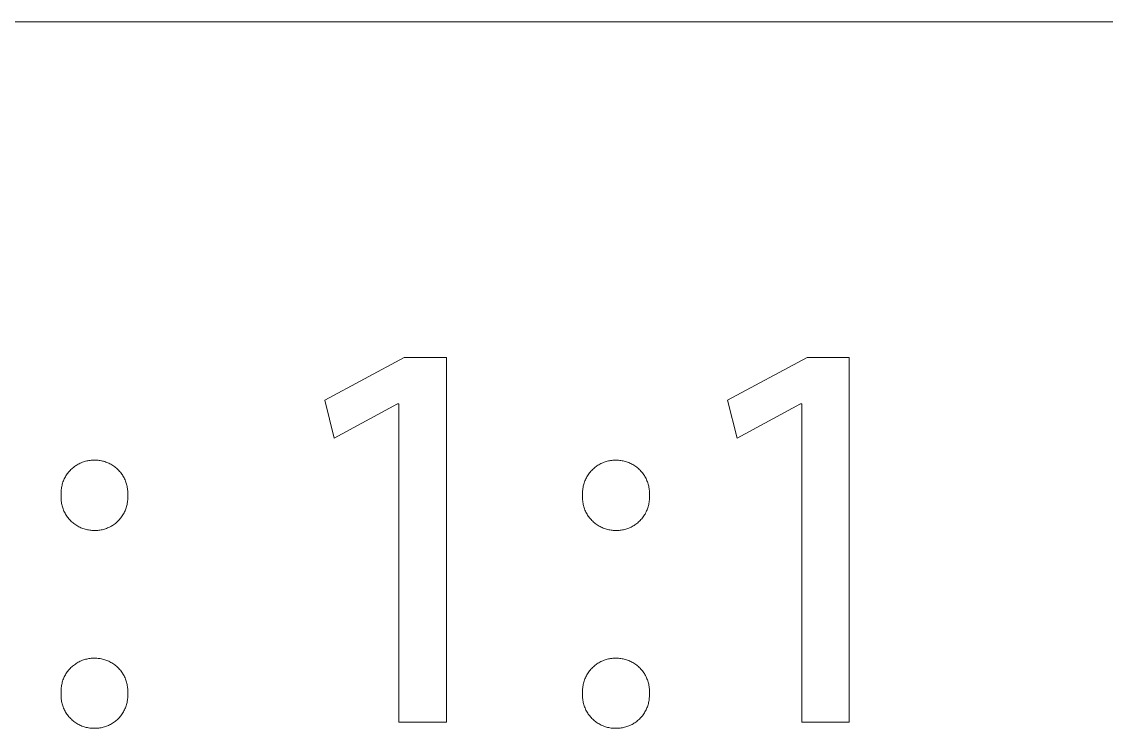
# Model space of a CAD drawing. Header units: millimetres. Extents: x 974 to 5700, y -47 to 3256.
# Drawn here: x 5412 to 5503.5, y 158 to 217.6 of the extents above; entities that cross this region are included whole.
import ezdxf

# ---------------------------------------------------------------- set-up
doc = ezdxf.new("R2010")
doc.units = ezdxf.units.MM
doc.header["$MEASUREMENT"] = 0
doc.layers.add('Domyślny', color=7, linetype='Continuous', true_color=0x000000)

msp = doc.modelspace()

# ---------------------------------------------------------------- linework, layer by layer
at = {"layer": 'Domyślny', "color": 18, "lineweight": 15, "true_color": 0x000000}
for p, q in [((3913.935, 217.605), (5700.163, 217.605)), ((5437.536, 185.657), (5444.241, 189.246)), ((5444.241, 189.246), (5447.798, 189.246)), ((5447.798, 189.246), (5447.798, 158.49)), ((5471.537, 185.657), (5478.242, 189.246)), ((5478.242, 189.246), (5481.799, 189.246)), ((5481.799, 189.246), (5481.799, 158.49)), ((5438.339, 182.462), (5437.536, 185.657)), ((5443.69, 185.358), (5438.339, 182.462)), ((5443.785, 185.358), (5443.69, 185.358)), ((5443.785, 158.49), (5443.785, 185.358)), ((5472.34, 182.462), (5471.537, 185.657)), ((5477.691, 185.358), (5472.34, 182.462)), ((5477.786, 185.358), (5477.691, 185.358)), ((5477.786, 158.49), (5477.786, 185.358)), ((5416.821, 180.297), (5416.908, 180.339)), ((5416.908, 180.339), (5416.996, 180.377)), ((5416.996, 180.377), (5417.085, 180.413)), ((5417.085, 180.413), (5417.176, 180.446)), ((5417.176, 180.446), (5417.267, 180.475)), ((5417.267, 180.475), (5417.36, 180.501)), ((5417.36, 180.501), (5417.453, 180.524)), ((5417.453, 180.524), (5417.547, 180.544)), ((5417.547, 180.544), (5417.642, 180.56)), ((5417.642, 180.56), (5417.737, 180.574)), ((5417.737, 180.574), (5417.833, 180.584)), ((5417.833, 180.584), (5417.929, 180.59)), ((5417.929, 180.59), (5418.025, 180.594)), ((5418.025, 180.594), (5418.121, 180.594)), ((5418.121, 180.594), (5418.217, 180.593)), ((5418.217, 180.593), (5418.312, 180.588)), ((5418.312, 180.588), (5418.407, 180.581)), ((5418.407, 180.581), (5418.502, 180.57)), ((5418.502, 180.57), (5418.596, 180.556)), ((5418.596, 180.556), (5418.69, 180.539)), ((5418.69, 180.539), (5418.783, 180.518)), ((5418.783, 180.518), (5418.875, 180.495)), ((5418.875, 180.495), (5418.967, 180.468)), ((5418.967, 180.468), (5419.058, 180.438)), ((5419.058, 180.438), (5419.147, 180.405)), ((5419.147, 180.405), (5419.235, 180.369)), ((5419.235, 180.369), (5419.322, 180.33)), ((5419.322, 180.33), (5419.408, 180.288)), ((5460.838, 180.301), (5460.925, 180.343)), ((5460.925, 180.343), (5461.014, 180.381)), ((5461.014, 180.381), (5461.104, 180.417)), ((5461.104, 180.417), (5461.195, 180.449)), ((5461.195, 180.449), (5461.287, 180.478)), ((5461.287, 180.478), (5461.379, 180.504)), ((5461.379, 180.504), (5461.473, 180.527)), ((5461.473, 180.527), (5461.568, 180.546)), ((5461.568, 180.546), (5461.663, 180.562)), ((5461.663, 180.562), (5461.758, 180.575)), ((5461.758, 180.575), (5461.854, 180.585)), ((5461.854, 180.585), (5461.951, 180.591)), ((5461.951, 180.591), (5462.047, 180.594)), ((5462.047, 180.594), (5462.143, 180.594)), ((5462.143, 180.594), (5462.241, 180.592)), ((5462.241, 180.592), (5462.338, 180.587)), ((5462.338, 180.587), (5462.435, 180.578)), ((5462.435, 180.578), (5462.531, 180.567)), ((5462.531, 180.567), (5462.627, 180.551)), ((5462.627, 180.551), (5462.723, 180.533)), ((5462.723, 180.533), (5462.817, 180.511)), ((5462.817, 180.511), (5462.911, 180.486)), ((5462.911, 180.486), (5463.004, 180.458)), ((5463.004, 180.458), (5463.096, 180.426)), ((5463.096, 180.426), (5463.187, 180.392)), ((5463.187, 180.392), (5463.276, 180.354)), ((5463.276, 180.354), (5463.365, 180.313)), ((5463.365, 180.313), (5463.451, 180.269)), ((5415.752, 179.353), (5415.807, 179.432)), ((5415.807, 179.432), (5415.864, 179.509)), ((5415.864, 179.509), (5415.925, 179.584)), ((5415.925, 179.584), (5415.987, 179.657)), ((5415.987, 179.657), (5416.052, 179.728)), ((5416.052, 179.728), (5416.12, 179.796)), ((5416.12, 179.796), (5416.19, 179.862)), ((5416.19, 179.862), (5416.262, 179.926)), ((5416.262, 179.926), (5416.336, 179.987)), ((5416.336, 179.987), (5416.412, 180.046)), ((5416.412, 180.046), (5416.49, 180.101)), ((5416.49, 180.101), (5416.571, 180.155)), ((5416.571, 180.155), (5416.652, 180.205)), ((5416.652, 180.205), (5416.736, 180.253)), ((5416.736, 180.253), (5416.821, 180.297)), ((5419.408, 180.288), (5419.492, 180.243)), ((5419.492, 180.243), (5419.574, 180.195)), ((5419.574, 180.195), (5419.655, 180.144)), ((5419.655, 180.144), (5419.734, 180.091)), ((5419.734, 180.091), (5419.811, 180.034)), ((5419.811, 180.034), (5419.886, 179.976)), ((5419.886, 179.976), (5419.96, 179.914)), ((5419.96, 179.914), (5420.03, 179.851)), ((5420.03, 179.851), (5420.099, 179.785)), ((5420.099, 179.785), (5420.166, 179.716)), ((5420.166, 179.716), (5420.23, 179.645)), ((5420.23, 179.645), (5420.291, 179.572)), ((5420.291, 179.572), (5420.35, 179.498)), ((5420.35, 179.498), (5420.406, 179.421)), ((5420.406, 179.421), (5420.46, 179.342)), ((5459.763, 179.357), (5459.818, 179.436)), ((5459.818, 179.436), (5459.876, 179.513)), ((5459.876, 179.513), (5459.937, 179.588)), ((5459.937, 179.588), (5460, 179.662)), ((5460, 179.662), (5460.065, 179.732)), ((5460.065, 179.732), (5460.133, 179.801)), ((5460.133, 179.801), (5460.203, 179.867)), ((5460.203, 179.867), (5460.276, 179.931)), ((5460.276, 179.931), (5460.35, 179.992)), ((5460.35, 179.992), (5460.427, 180.05)), ((5460.427, 180.05), (5460.506, 180.106)), ((5460.506, 180.106), (5460.586, 180.159)), ((5460.586, 180.159), (5460.669, 180.209)), ((5460.669, 180.209), (5460.753, 180.257)), ((5460.753, 180.257), (5460.838, 180.301)), ((5463.451, 180.269), (5463.536, 180.222)), ((5463.536, 180.222), (5463.62, 180.172)), ((5463.62, 180.172), (5463.701, 180.119)), ((5463.701, 180.119), (5463.781, 180.063)), ((5463.781, 180.063), (5463.859, 180.005)), ((5463.859, 180.005), (5463.934, 179.944)), ((5463.934, 179.944), (5464.008, 179.88)), ((5464.008, 179.88), (5464.079, 179.814)), ((5464.079, 179.814), (5464.148, 179.746)), ((5464.148, 179.746), (5464.214, 179.675)), ((5464.214, 179.675), (5464.278, 179.601)), ((5464.278, 179.601), (5464.34, 179.526)), ((5464.34, 179.526), (5464.398, 179.448)), ((5464.398, 179.448), (5464.454, 179.369)), ((5415.343, 178.384), (5415.365, 178.477)), ((5415.365, 178.477), (5415.39, 178.57)), ((5415.39, 178.57), (5415.418, 178.662)), ((5415.418, 178.662), (5415.449, 178.753)), ((5415.449, 178.753), (5415.483, 178.843)), ((5415.483, 178.843), (5415.521, 178.932)), ((5415.521, 178.932), (5415.561, 179.019)), ((5415.561, 179.019), (5415.605, 179.105)), ((5415.605, 179.105), (5415.651, 179.189)), ((5415.651, 179.189), (5415.7, 179.272)), ((5415.7, 179.272), (5415.752, 179.353)), ((5420.46, 179.342), (5420.511, 179.261)), ((5420.511, 179.261), (5420.559, 179.179)), ((5420.559, 179.179), (5420.604, 179.095)), ((5420.604, 179.095), (5420.647, 179.009)), ((5420.647, 179.009), (5420.686, 178.923)), ((5420.686, 178.923), (5420.723, 178.834)), ((5420.723, 178.834), (5420.756, 178.745)), ((5420.756, 178.745), (5420.786, 178.655)), ((5420.786, 178.655), (5420.813, 178.563)), ((5420.813, 178.563), (5420.837, 178.471)), ((5459.351, 178.386), (5459.373, 178.48)), ((5459.373, 178.48), (5459.398, 178.573)), ((5459.398, 178.573), (5459.426, 178.665)), ((5459.426, 178.665), (5459.458, 178.756)), ((5459.458, 178.756), (5459.493, 178.847)), ((5459.493, 178.847), (5459.53, 178.935)), ((5459.53, 178.935), (5459.571, 179.023)), ((5459.571, 179.023), (5459.615, 179.109)), ((5459.615, 179.109), (5459.661, 179.193)), ((5459.661, 179.193), (5459.711, 179.276)), ((5459.711, 179.276), (5459.763, 179.357)), ((5464.454, 179.369), (5464.508, 179.288)), ((5464.508, 179.288), (5464.558, 179.204)), ((5464.558, 179.204), (5464.605, 179.119)), ((5464.605, 179.119), (5464.65, 179.033)), ((5464.65, 179.033), (5464.691, 178.945)), ((5464.691, 178.945), (5464.729, 178.856)), ((5464.729, 178.856), (5464.764, 178.765)), ((5464.764, 178.765), (5464.796, 178.673)), ((5464.796, 178.673), (5464.825, 178.58)), ((5464.825, 178.58), (5464.85, 178.486)), ((5464.85, 178.486), (5464.873, 178.392)), ((5415.282, 177.811), (5415.284, 177.907)), ((5415.284, 177.715), (5415.282, 177.811)), ((5415.284, 177.907), (5415.289, 178.003)), ((5415.288, 177.619), (5415.284, 177.715)), ((5415.284, 177.522), (5415.288, 177.619)), ((5415.289, 178.003), (5415.298, 178.099)), ((5415.298, 178.099), (5415.31, 178.194)), ((5415.31, 178.194), (5415.325, 178.289)), ((5415.325, 178.289), (5415.343, 178.384)), ((5420.837, 178.471), (5420.858, 178.378)), ((5420.858, 178.378), (5420.876, 178.284)), ((5420.876, 178.284), (5420.89, 178.19)), ((5420.89, 178.19), (5420.901, 178.095)), ((5420.901, 178.095), (5420.909, 178)), ((5420.913, 177.714), (5420.907, 177.619)), ((5420.907, 177.619), (5420.913, 177.523)), ((5420.909, 178), (5420.913, 177.905)), ((5420.913, 177.905), (5420.915, 177.809)), ((5420.915, 177.809), (5420.913, 177.714)), ((5459.289, 177.812), (5459.291, 177.908)), ((5459.29, 177.715), (5459.289, 177.812)), ((5459.295, 177.619), (5459.29, 177.715)), ((5459.29, 177.522), (5459.295, 177.619)), ((5459.291, 177.908), (5459.296, 178.004)), ((5459.296, 178.004), (5459.305, 178.1)), ((5459.305, 178.1), (5459.317, 178.196)), ((5459.317, 178.196), (5459.333, 178.291)), ((5459.333, 178.291), (5459.351, 178.386)), ((5464.873, 178.392), (5464.891, 178.296)), ((5464.891, 178.296), (5464.907, 178.201)), ((5464.907, 178.201), (5464.919, 178.104)), ((5464.919, 178.104), (5464.928, 178.007)), ((5464.928, 178.007), (5464.933, 177.91)), ((5464.934, 177.716), (5464.929, 177.619)), ((5464.929, 177.619), (5464.934, 177.523)), ((5464.933, 177.91), (5464.935, 177.813)), ((5464.935, 177.813), (5464.934, 177.716)), ((5415.283, 177.424), (5415.284, 177.522)), ((5415.286, 177.327), (5415.283, 177.424)), ((5415.292, 177.23), (5415.286, 177.327)), ((5415.301, 177.133), (5415.292, 177.23)), ((5415.313, 177.037), (5415.301, 177.133)), ((5415.329, 176.941), (5415.313, 177.037)), ((5415.349, 176.846), (5415.329, 176.941)), ((5415.371, 176.751), (5415.349, 176.846)), ((5415.397, 176.658), (5415.371, 176.751)), ((5415.427, 176.565), (5415.397, 176.658)), ((5420.812, 176.67), (5420.784, 176.578)), ((5420.836, 176.762), (5420.812, 176.67)), ((5420.857, 176.856), (5420.836, 176.762)), ((5420.875, 176.95), (5420.857, 176.856)), ((5420.89, 177.045), (5420.875, 176.95)), ((5420.901, 177.14), (5420.89, 177.045)), ((5420.909, 177.236), (5420.901, 177.14)), ((5420.913, 177.331), (5420.909, 177.236)), ((5420.913, 177.523), (5420.915, 177.427)), ((5420.915, 177.427), (5420.913, 177.331)), ((5459.289, 177.425), (5459.29, 177.522)), ((5459.292, 177.328), (5459.289, 177.425)), ((5459.297, 177.231), (5459.292, 177.328)), ((5459.307, 177.135), (5459.297, 177.231)), ((5459.319, 177.039), (5459.307, 177.135)), ((5459.335, 176.943), (5459.319, 177.039)), ((5459.354, 176.848), (5459.335, 176.943)), ((5459.376, 176.754), (5459.354, 176.848)), ((5459.402, 176.661), (5459.376, 176.754)), ((5459.431, 176.568), (5459.402, 176.661)), ((5464.826, 176.666), (5464.797, 176.574)), ((5464.851, 176.759), (5464.826, 176.666)), ((5464.873, 176.853), (5464.851, 176.759)), ((5464.891, 176.948), (5464.873, 176.853)), ((5464.907, 177.043), (5464.891, 176.948)), ((5464.919, 177.138), (5464.907, 177.043)), ((5464.928, 177.234), (5464.919, 177.138)), ((5464.933, 177.33), (5464.928, 177.234)), ((5464.935, 177.426), (5464.933, 177.33)), ((5464.934, 177.523), (5464.935, 177.426)), ((5415.459, 176.473), (5415.427, 176.565)), ((5415.495, 176.383), (5415.459, 176.473)), ((5415.533, 176.294), (5415.495, 176.383)), ((5415.575, 176.206), (5415.533, 176.294)), ((5415.62, 176.12), (5415.575, 176.206)), ((5415.668, 176.035), (5415.62, 176.12)), ((5415.718, 175.952), (5415.668, 176.035)), ((5415.772, 175.871), (5415.718, 175.952)), ((5415.828, 175.792), (5415.772, 175.871)), ((5415.887, 175.715), (5415.828, 175.792)), ((5420.342, 175.733), (5420.282, 175.658)), ((5420.399, 175.81), (5420.342, 175.733)), ((5420.453, 175.889), (5420.399, 175.81)), ((5420.505, 175.969), (5420.453, 175.889)), ((5420.554, 176.052), (5420.505, 175.969)), ((5420.6, 176.136), (5420.554, 176.052)), ((5420.643, 176.222), (5420.6, 176.136)), ((5420.683, 176.309), (5420.643, 176.222)), ((5420.72, 176.397), (5420.683, 176.309)), ((5420.754, 176.487), (5420.72, 176.397)), ((5420.784, 176.578), (5420.754, 176.487)), ((5459.463, 176.477), (5459.431, 176.568)), ((5459.498, 176.386), (5459.463, 176.477)), ((5459.537, 176.297), (5459.498, 176.386)), ((5459.578, 176.21), (5459.537, 176.297)), ((5459.623, 176.124), (5459.578, 176.21)), ((5459.67, 176.039), (5459.623, 176.124)), ((5459.721, 175.956), (5459.67, 176.039)), ((5459.774, 175.875), (5459.721, 175.956)), ((5459.83, 175.796), (5459.774, 175.875)), ((5459.888, 175.719), (5459.83, 175.796)), ((5464.405, 175.806), (5464.347, 175.729)), ((5464.46, 175.885), (5464.405, 175.806)), ((5464.512, 175.966), (5464.46, 175.885)), ((5464.562, 176.048), (5464.512, 175.966)), ((5464.609, 176.132), (5464.562, 176.048)), ((5464.652, 176.218), (5464.609, 176.132)), ((5464.693, 176.305), (5464.652, 176.218)), ((5464.731, 176.394), (5464.693, 176.305)), ((5464.766, 176.484), (5464.731, 176.394)), ((5464.797, 176.574), (5464.766, 176.484)), ((5415.949, 175.64), (5415.887, 175.715)), ((5416.014, 175.567), (5415.949, 175.64)), ((5416.08, 175.496), (5416.014, 175.567)), ((5416.15, 175.428), (5416.08, 175.496)), ((5416.221, 175.362), (5416.15, 175.428)), ((5416.295, 175.299), (5416.221, 175.362)), ((5416.371, 175.238), (5416.295, 175.299)), ((5416.449, 175.18), (5416.371, 175.238)), ((5416.529, 175.125), (5416.449, 175.18)), ((5416.611, 175.073), (5416.529, 175.125)), ((5416.695, 175.023), (5416.611, 175.073)), ((5416.78, 174.977), (5416.695, 175.023)), ((5416.867, 174.933), (5416.78, 174.977)), ((5416.955, 174.893), (5416.867, 174.933)), ((5417.045, 174.855), (5416.955, 174.893)), ((5417.136, 174.821), (5417.045, 174.855)), ((5417.228, 174.79), (5417.136, 174.821)), ((5419.124, 174.833), (5419.033, 174.801)), ((5419.213, 174.868), (5419.124, 174.833)), ((5419.301, 174.907), (5419.213, 174.868)), ((5419.387, 174.948), (5419.301, 174.907)), ((5419.472, 174.992), (5419.387, 174.948)), ((5419.556, 175.039), (5419.472, 174.992)), ((5419.638, 175.089), (5419.556, 175.039)), ((5419.718, 175.142), (5419.638, 175.089)), ((5419.796, 175.198), (5419.718, 175.142)), ((5419.872, 175.256), (5419.796, 175.198)), ((5419.946, 175.317), (5419.872, 175.256)), ((5420.018, 175.38), (5419.946, 175.317)), ((5420.087, 175.446), (5420.018, 175.38)), ((5420.155, 175.515), (5420.087, 175.446)), ((5420.22, 175.585), (5420.155, 175.515)), ((5420.282, 175.658), (5420.22, 175.585)), ((5459.95, 175.644), (5459.888, 175.719)), ((5460.014, 175.571), (5459.95, 175.644)), ((5460.08, 175.501), (5460.014, 175.571)), ((5460.149, 175.433), (5460.08, 175.501)), ((5460.22, 175.367), (5460.149, 175.433)), ((5460.294, 175.304), (5460.22, 175.367)), ((5460.369, 175.243), (5460.294, 175.304)), ((5460.447, 175.185), (5460.369, 175.243)), ((5460.526, 175.13), (5460.447, 175.185)), ((5460.608, 175.077), (5460.526, 175.13)), ((5460.691, 175.028), (5460.608, 175.077)), ((5460.776, 174.981), (5460.691, 175.028)), ((5460.863, 174.937), (5460.776, 174.981)), ((5460.951, 174.897), (5460.863, 174.937)), ((5461.04, 174.859), (5460.951, 174.897)), ((5461.131, 174.825), (5461.04, 174.859)), ((5461.222, 174.793), (5461.131, 174.825)), ((5463.119, 174.831), (5463.028, 174.8)), ((5463.209, 174.866), (5463.119, 174.831)), ((5463.297, 174.904), (5463.209, 174.866)), ((5463.384, 174.946), (5463.297, 174.904)), ((5463.47, 174.99), (5463.384, 174.946)), ((5463.554, 175.037), (5463.47, 174.99)), ((5463.636, 175.087), (5463.554, 175.037)), ((5463.717, 175.139), (5463.636, 175.087)), ((5463.795, 175.195), (5463.717, 175.139)), ((5463.872, 175.253), (5463.795, 175.195)), ((5463.947, 175.314), (5463.872, 175.253)), ((5464.019, 175.377), (5463.947, 175.314)), ((5464.09, 175.443), (5464.019, 175.377)), ((5464.158, 175.511), (5464.09, 175.443)), ((5464.223, 175.581), (5464.158, 175.511)), ((5464.286, 175.654), (5464.223, 175.581)), ((5464.347, 175.729), (5464.286, 175.654)), ((5417.321, 174.762), (5417.228, 174.79)), ((5417.416, 174.738), (5417.321, 174.762)), ((5417.51, 174.717), (5417.416, 174.738)), ((5417.606, 174.699), (5417.51, 174.717)), ((5417.702, 174.684), (5417.606, 174.699)), ((5417.799, 174.673), (5417.702, 174.684)), ((5417.896, 174.665), (5417.799, 174.673)), ((5417.993, 174.661), (5417.896, 174.665)), ((5418.09, 174.66), (5417.993, 174.661)), ((5418.186, 174.659), (5418.09, 174.66)), ((5418.282, 174.662), (5418.186, 174.659)), ((5418.377, 174.668), (5418.282, 174.662)), ((5418.473, 174.677), (5418.377, 174.668)), ((5418.568, 174.689), (5418.473, 174.677)), ((5418.662, 174.705), (5418.568, 174.689)), ((5418.756, 174.724), (5418.662, 174.705)), ((5418.849, 174.747), (5418.756, 174.724)), ((5418.942, 174.773), (5418.849, 174.747)), ((5419.033, 174.801), (5418.942, 174.773)), ((5461.315, 174.765), (5461.222, 174.793)), ((5461.409, 174.741), (5461.315, 174.765)), ((5461.503, 174.719), (5461.409, 174.741)), ((5461.598, 174.701), (5461.503, 174.719)), ((5461.694, 174.686), (5461.598, 174.701)), ((5461.79, 174.674), (5461.694, 174.686)), ((5461.887, 174.666), (5461.79, 174.674)), ((5461.984, 174.661), (5461.887, 174.666)), ((5462.081, 174.66), (5461.984, 174.661)), ((5462.177, 174.659), (5462.081, 174.66)), ((5462.273, 174.661), (5462.177, 174.659)), ((5462.369, 174.667), (5462.273, 174.661)), ((5462.465, 174.676), (5462.369, 174.667)), ((5462.56, 174.689), (5462.465, 174.676)), ((5462.655, 174.704), (5462.56, 174.689)), ((5462.75, 174.723), (5462.655, 174.704)), ((5462.843, 174.746), (5462.75, 174.723)), ((5462.936, 174.771), (5462.843, 174.746)), ((5463.028, 174.8), (5462.936, 174.771)), ((5417.547, 163.828), (5417.642, 163.845)), ((5417.642, 163.845), (5417.737, 163.858)), ((5417.737, 163.858), (5417.833, 163.868)), ((5417.833, 163.868), (5417.929, 163.875)), ((5417.929, 163.875), (5418.025, 163.878)), ((5418.025, 163.878), (5418.121, 163.878)), ((5418.121, 163.878), (5418.217, 163.877)), ((5418.217, 163.877), (5418.312, 163.873)), ((5418.312, 163.873), (5418.407, 163.865)), ((5418.407, 163.865), (5418.502, 163.855)), ((5418.502, 163.855), (5418.596, 163.841)), ((5418.596, 163.841), (5418.69, 163.823)), ((5461.568, 163.831), (5461.663, 163.847)), ((5461.663, 163.847), (5461.758, 163.86)), ((5461.758, 163.86), (5461.854, 163.869)), ((5461.854, 163.869), (5461.951, 163.876)), ((5461.951, 163.876), (5462.047, 163.878)), ((5462.047, 163.878), (5462.143, 163.878)), ((5462.143, 163.878), (5462.241, 163.876)), ((5462.241, 163.876), (5462.338, 163.871)), ((5462.338, 163.871), (5462.435, 163.863)), ((5462.435, 163.863), (5462.531, 163.851)), ((5462.531, 163.851), (5462.627, 163.836)), ((5462.627, 163.836), (5462.723, 163.818)), ((5415.925, 162.868), (5415.987, 162.941)), ((5415.987, 162.941), (5416.052, 163.012)), ((5416.052, 163.012), (5416.12, 163.081)), ((5416.12, 163.081), (5416.19, 163.147)), ((5416.19, 163.147), (5416.262, 163.21)), ((5416.262, 163.21), (5416.336, 163.271)), ((5416.336, 163.271), (5416.412, 163.33)), ((5416.412, 163.33), (5416.49, 163.386)), ((5416.49, 163.386), (5416.571, 163.439)), ((5416.571, 163.439), (5416.652, 163.49)), ((5416.652, 163.49), (5416.736, 163.537)), ((5416.736, 163.537), (5416.821, 163.582)), ((5416.821, 163.582), (5416.908, 163.623)), ((5416.908, 163.623), (5416.996, 163.662)), ((5416.996, 163.662), (5417.085, 163.698)), ((5417.085, 163.698), (5417.176, 163.73)), ((5417.176, 163.73), (5417.267, 163.759)), ((5417.267, 163.759), (5417.36, 163.786)), ((5417.36, 163.786), (5417.453, 163.809)), ((5417.453, 163.809), (5417.547, 163.828)), ((5418.69, 163.823), (5418.783, 163.803)), ((5418.783, 163.803), (5418.875, 163.779)), ((5418.875, 163.779), (5418.967, 163.752)), ((5418.967, 163.752), (5419.058, 163.722)), ((5419.058, 163.722), (5419.147, 163.689)), ((5419.147, 163.689), (5419.235, 163.653)), ((5419.235, 163.653), (5419.322, 163.614)), ((5419.322, 163.614), (5419.408, 163.572)), ((5419.408, 163.572), (5419.492, 163.527)), ((5419.492, 163.527), (5419.574, 163.479)), ((5419.574, 163.479), (5419.655, 163.429)), ((5419.655, 163.429), (5419.734, 163.375)), ((5419.734, 163.375), (5419.811, 163.319)), ((5419.811, 163.319), (5419.886, 163.26)), ((5419.886, 163.26), (5419.96, 163.199)), ((5419.96, 163.199), (5420.03, 163.135)), ((5420.03, 163.135), (5420.099, 163.069)), ((5420.099, 163.069), (5420.166, 163.001)), ((5420.166, 163.001), (5420.23, 162.93)), ((5420.23, 162.93), (5420.291, 162.857)), ((5459.937, 162.873), (5460, 162.946)), ((5460, 162.946), (5460.065, 163.017)), ((5460.065, 163.017), (5460.133, 163.085)), ((5460.133, 163.085), (5460.203, 163.151)), ((5460.203, 163.151), (5460.276, 163.215)), ((5460.276, 163.215), (5460.35, 163.276)), ((5460.35, 163.276), (5460.427, 163.335)), ((5460.427, 163.335), (5460.506, 163.391)), ((5460.506, 163.391), (5460.586, 163.444)), ((5460.586, 163.444), (5460.669, 163.494)), ((5460.669, 163.494), (5460.753, 163.541)), ((5460.753, 163.541), (5460.838, 163.586)), ((5460.838, 163.586), (5460.925, 163.627)), ((5460.925, 163.627), (5461.014, 163.666)), ((5461.014, 163.666), (5461.104, 163.701)), ((5461.104, 163.701), (5461.195, 163.733)), ((5461.195, 163.733), (5461.287, 163.763)), ((5461.287, 163.763), (5461.379, 163.788)), ((5461.379, 163.788), (5461.473, 163.811)), ((5461.473, 163.811), (5461.568, 163.831)), ((5462.723, 163.818), (5462.817, 163.796)), ((5462.817, 163.796), (5462.911, 163.771)), ((5462.911, 163.771), (5463.004, 163.742)), ((5463.004, 163.742), (5463.096, 163.711)), ((5463.096, 163.711), (5463.187, 163.676)), ((5463.187, 163.676), (5463.276, 163.638)), ((5463.276, 163.638), (5463.365, 163.597)), ((5463.365, 163.597), (5463.451, 163.553)), ((5463.451, 163.553), (5463.536, 163.506)), ((5463.536, 163.506), (5463.62, 163.456)), ((5463.62, 163.456), (5463.701, 163.403)), ((5463.701, 163.403), (5463.781, 163.348)), ((5463.781, 163.348), (5463.859, 163.289)), ((5463.859, 163.289), (5463.934, 163.228)), ((5463.934, 163.228), (5464.008, 163.165)), ((5464.008, 163.165), (5464.079, 163.099)), ((5464.079, 163.099), (5464.148, 163.03)), ((5464.148, 163.03), (5464.214, 162.959)), ((5464.214, 162.959), (5464.278, 162.886)), ((5415.418, 161.947), (5415.449, 162.038)), ((5415.449, 162.038), (5415.483, 162.128)), ((5415.483, 162.128), (5415.521, 162.216)), ((5415.521, 162.216), (5415.561, 162.303)), ((5415.561, 162.303), (5415.605, 162.389)), ((5415.605, 162.389), (5415.651, 162.474)), ((5415.651, 162.474), (5415.7, 162.556)), ((5415.7, 162.556), (5415.752, 162.637)), ((5415.752, 162.637), (5415.807, 162.716)), ((5415.807, 162.716), (5415.864, 162.793)), ((5415.864, 162.793), (5415.925, 162.868)), ((5420.291, 162.857), (5420.35, 162.782)), ((5420.35, 162.782), (5420.406, 162.705)), ((5420.406, 162.705), (5420.46, 162.626)), ((5420.46, 162.626), (5420.511, 162.546)), ((5420.511, 162.546), (5420.559, 162.463)), ((5420.559, 162.463), (5420.604, 162.379)), ((5420.604, 162.379), (5420.647, 162.294)), ((5420.647, 162.294), (5420.686, 162.207)), ((5420.686, 162.207), (5420.723, 162.119)), ((5420.723, 162.119), (5420.756, 162.03)), ((5420.756, 162.03), (5420.786, 161.939)), ((5459.426, 161.95), (5459.458, 162.041)), ((5459.458, 162.041), (5459.493, 162.131)), ((5459.493, 162.131), (5459.53, 162.22)), ((5459.53, 162.22), (5459.571, 162.307)), ((5459.571, 162.307), (5459.615, 162.393)), ((5459.615, 162.393), (5459.661, 162.478)), ((5459.661, 162.478), (5459.711, 162.56)), ((5459.711, 162.56), (5459.763, 162.641)), ((5459.763, 162.641), (5459.818, 162.721)), ((5459.818, 162.721), (5459.876, 162.798)), ((5459.876, 162.798), (5459.937, 162.873)), ((5464.278, 162.886), (5464.34, 162.81)), ((5464.34, 162.81), (5464.398, 162.733)), ((5464.398, 162.733), (5464.454, 162.653)), ((5464.454, 162.653), (5464.508, 162.572)), ((5464.508, 162.572), (5464.558, 162.489)), ((5464.558, 162.489), (5464.605, 162.404)), ((5464.605, 162.404), (5464.65, 162.317)), ((5464.65, 162.317), (5464.691, 162.23)), ((5464.691, 162.23), (5464.729, 162.14)), ((5464.729, 162.14), (5464.764, 162.049)), ((5464.764, 162.049), (5464.796, 161.958)), ((5415.282, 161.095), (5415.284, 161.192)), ((5415.284, 160.999), (5415.282, 161.095)), ((5415.284, 161.192), (5415.289, 161.288)), ((5415.289, 161.288), (5415.298, 161.383)), ((5415.298, 161.383), (5415.31, 161.479)), ((5415.31, 161.479), (5415.325, 161.574)), ((5415.325, 161.574), (5415.343, 161.668)), ((5415.343, 161.668), (5415.365, 161.762)), ((5415.365, 161.762), (5415.39, 161.855)), ((5415.39, 161.855), (5415.418, 161.947)), ((5420.786, 161.939), (5420.813, 161.848)), ((5420.813, 161.848), (5420.837, 161.755)), ((5420.837, 161.755), (5420.858, 161.662)), ((5420.858, 161.662), (5420.876, 161.569)), ((5420.876, 161.569), (5420.89, 161.474)), ((5420.89, 161.474), (5420.901, 161.38)), ((5420.901, 161.38), (5420.909, 161.284)), ((5420.909, 161.284), (5420.913, 161.189)), ((5420.913, 161.189), (5420.915, 161.094)), ((5420.915, 161.094), (5420.913, 160.998)), ((5459.289, 161.096), (5459.291, 161.193)), ((5459.29, 161), (5459.289, 161.096)), ((5459.291, 161.193), (5459.296, 161.289)), ((5459.296, 161.289), (5459.305, 161.385)), ((5459.305, 161.385), (5459.317, 161.481)), ((5459.317, 161.481), (5459.333, 161.576)), ((5459.333, 161.576), (5459.351, 161.671)), ((5459.351, 161.671), (5459.373, 161.764)), ((5459.373, 161.764), (5459.398, 161.858)), ((5459.398, 161.858), (5459.426, 161.95)), ((5464.796, 161.958), (5464.825, 161.865)), ((5464.825, 161.865), (5464.85, 161.771)), ((5464.85, 161.771), (5464.873, 161.676)), ((5464.873, 161.676), (5464.891, 161.581)), ((5464.891, 161.581), (5464.907, 161.485)), ((5464.907, 161.485), (5464.919, 161.389)), ((5464.919, 161.389), (5464.928, 161.292)), ((5464.928, 161.292), (5464.933, 161.195)), ((5464.933, 161.195), (5464.935, 161.098)), ((5464.935, 161.098), (5464.934, 161)), ((5415.288, 160.903), (5415.284, 160.999)), ((5415.284, 160.806), (5415.288, 160.903)), ((5415.284, 160.71), (5415.284, 160.806)), ((5415.287, 160.613), (5415.284, 160.71)), ((5415.293, 160.516), (5415.287, 160.613)), ((5415.303, 160.42), (5415.293, 160.516)), ((5415.316, 160.324), (5415.303, 160.42)), ((5415.332, 160.228), (5415.316, 160.324)), ((5415.352, 160.133), (5415.332, 160.228)), ((5420.873, 160.237), (5420.855, 160.143)), ((5420.888, 160.331), (5420.873, 160.237)), ((5420.899, 160.426), (5420.888, 160.331)), ((5420.907, 160.521), (5420.899, 160.426)), ((5420.913, 160.998), (5420.907, 160.903)), ((5420.907, 160.903), (5420.912, 160.808)), ((5420.912, 160.617), (5420.907, 160.521)), ((5420.912, 160.808), (5420.914, 160.712)), ((5420.914, 160.712), (5420.912, 160.617)), ((5459.295, 160.903), (5459.29, 161)), ((5459.29, 160.71), (5459.291, 160.807)), ((5459.293, 160.614), (5459.29, 160.71)), ((5459.291, 160.807), (5459.295, 160.903)), ((5459.299, 160.517), (5459.293, 160.614)), ((5459.308, 160.421), (5459.299, 160.517)), ((5459.321, 160.325), (5459.308, 160.421)), ((5459.337, 160.23), (5459.321, 160.325)), ((5459.357, 160.135), (5459.337, 160.23)), ((5464.889, 160.234), (5464.87, 160.14)), ((5464.905, 160.329), (5464.889, 160.234)), ((5464.917, 160.424), (5464.905, 160.329)), ((5464.926, 160.52), (5464.917, 160.424)), ((5464.932, 160.615), (5464.926, 160.52)), ((5464.934, 161), (5464.929, 160.903)), ((5464.929, 160.903), (5464.934, 160.807)), ((5464.934, 160.711), (5464.932, 160.615)), ((5464.934, 160.807), (5464.934, 160.711)), ((5415.374, 160.039), (5415.352, 160.133)), ((5415.401, 159.946), (5415.374, 160.039)), ((5415.43, 159.853), (5415.401, 159.946)), ((5415.463, 159.762), (5415.43, 159.853)), ((5415.498, 159.672), (5415.463, 159.762)), ((5415.537, 159.583), (5415.498, 159.672)), ((5415.579, 159.496), (5415.537, 159.583)), ((5415.624, 159.41), (5415.579, 159.496)), ((5415.672, 159.326), (5415.624, 159.41)), ((5415.723, 159.243), (5415.672, 159.326)), ((5420.501, 159.26), (5420.449, 159.18)), ((5420.55, 159.342), (5420.501, 159.26)), ((5420.596, 159.426), (5420.55, 159.342)), ((5420.639, 159.511), (5420.596, 159.426)), ((5420.679, 159.598), (5420.639, 159.511)), ((5420.716, 159.686), (5420.679, 159.598)), ((5420.75, 159.776), (5420.716, 159.686)), ((5420.781, 159.866), (5420.75, 159.776)), ((5420.809, 159.957), (5420.781, 159.866)), ((5420.833, 160.05), (5420.809, 159.957)), ((5420.855, 160.143), (5420.833, 160.05)), ((5459.379, 160.042), (5459.357, 160.135)), ((5459.405, 159.948), (5459.379, 160.042)), ((5459.434, 159.856), (5459.405, 159.948)), ((5459.467, 159.765), (5459.434, 159.856)), ((5459.502, 159.675), (5459.467, 159.765)), ((5459.541, 159.587), (5459.502, 159.675)), ((5459.582, 159.5), (5459.541, 159.587)), ((5459.627, 159.414), (5459.582, 159.5)), ((5459.674, 159.33), (5459.627, 159.414)), ((5459.725, 159.248), (5459.674, 159.33)), ((5464.508, 159.257), (5464.455, 159.176)), ((5464.558, 159.339), (5464.508, 159.257)), ((5464.604, 159.422), (5464.558, 159.339)), ((5464.648, 159.508), (5464.604, 159.422)), ((5464.689, 159.595), (5464.648, 159.508)), ((5464.727, 159.683), (5464.689, 159.595)), ((5464.762, 159.772), (5464.727, 159.683)), ((5464.794, 159.863), (5464.762, 159.772)), ((5464.822, 159.954), (5464.794, 159.863)), ((5464.848, 160.047), (5464.822, 159.954)), ((5464.87, 160.14), (5464.848, 160.047)), ((5415.776, 159.163), (5415.723, 159.243)), ((5415.833, 159.084), (5415.776, 159.163)), ((5415.892, 159.007), (5415.833, 159.084)), ((5415.954, 158.932), (5415.892, 159.007)), ((5416.018, 158.86), (5415.954, 158.932)), ((5416.085, 158.79), (5416.018, 158.86)), ((5416.154, 158.722), (5416.085, 158.79)), ((5416.226, 158.657), (5416.154, 158.722)), ((5416.299, 158.594), (5416.226, 158.657)), ((5416.375, 158.533), (5416.299, 158.594)), ((5416.453, 158.476), (5416.375, 158.533)), ((5416.533, 158.421), (5416.453, 158.476)), ((5416.615, 158.369), (5416.533, 158.421)), ((5416.699, 158.32), (5416.615, 158.369)), ((5419.633, 158.385), (5419.552, 158.336)), ((5419.713, 158.438), (5419.633, 158.385)), ((5419.791, 158.493), (5419.713, 158.438)), ((5419.867, 158.551), (5419.791, 158.493)), ((5419.941, 158.612), (5419.867, 158.551)), ((5420.013, 158.675), (5419.941, 158.612)), ((5420.083, 158.74), (5420.013, 158.675)), ((5420.15, 158.808), (5420.083, 158.74)), ((5420.215, 158.878), (5420.15, 158.808)), ((5420.277, 158.951), (5420.215, 158.878)), ((5420.337, 159.025), (5420.277, 158.951)), ((5420.394, 159.102), (5420.337, 159.025)), ((5420.449, 159.18), (5420.394, 159.102)), ((5447.798, 158.49), (5443.785, 158.49)), ((5459.778, 159.167), (5459.725, 159.248)), ((5459.834, 159.088), (5459.778, 159.167)), ((5459.893, 159.012), (5459.834, 159.088)), ((5459.954, 158.937), (5459.893, 159.012)), ((5460.018, 158.865), (5459.954, 158.937)), ((5460.085, 158.794), (5460.018, 158.865)), ((5460.154, 158.727), (5460.085, 158.794)), ((5460.225, 158.661), (5460.154, 158.727)), ((5460.298, 158.598), (5460.225, 158.661)), ((5460.373, 158.538), (5460.298, 158.598)), ((5460.451, 158.481), (5460.373, 158.538)), ((5460.53, 158.426), (5460.451, 158.481)), ((5460.612, 158.374), (5460.53, 158.426)), ((5460.695, 158.324), (5460.612, 158.374)), ((5463.632, 158.383), (5463.55, 158.333)), ((5463.713, 158.435), (5463.632, 158.383)), ((5463.791, 158.49), (5463.713, 158.435)), ((5463.868, 158.548), (5463.791, 158.49)), ((5463.942, 158.608), (5463.868, 158.548)), ((5464.015, 158.671), (5463.942, 158.608)), ((5464.085, 158.737), (5464.015, 158.671)), ((5464.153, 158.804), (5464.085, 158.737)), ((5464.218, 158.875), (5464.153, 158.804)), ((5464.282, 158.947), (5464.218, 158.875)), ((5464.342, 159.021), (5464.282, 158.947)), ((5464.4, 159.098), (5464.342, 159.021)), ((5464.455, 159.176), (5464.4, 159.098)), ((5481.799, 158.49), (5477.786, 158.49)), ((5416.784, 158.274), (5416.699, 158.32)), ((5416.87, 158.231), (5416.784, 158.274)), ((5416.959, 158.19), (5416.87, 158.231)), ((5417.048, 158.153), (5416.959, 158.19)), ((5417.139, 158.119), (5417.048, 158.153)), ((5417.231, 158.089), (5417.139, 158.119)), ((5417.324, 158.061), (5417.231, 158.089)), ((5417.418, 158.037), (5417.324, 158.061)), ((5417.512, 158.016), (5417.418, 158.037)), ((5417.607, 157.998), (5417.512, 158.016)), ((5417.703, 157.984), (5417.607, 157.998)), ((5417.8, 157.973), (5417.703, 157.984)), ((5417.896, 157.965), (5417.8, 157.973)), ((5417.993, 157.961), (5417.896, 157.965)), ((5418.09, 157.96), (5417.993, 157.961)), ((5418.185, 157.959), (5418.09, 157.96)), ((5418.281, 157.962), (5418.185, 157.959)), ((5418.376, 157.967), (5418.281, 157.962)), ((5418.471, 157.976), (5418.376, 157.967)), ((5418.566, 157.989), (5418.471, 157.976)), ((5418.66, 158.005), (5418.566, 157.989)), ((5418.754, 158.023), (5418.66, 158.005)), ((5418.847, 158.046), (5418.754, 158.023)), ((5418.939, 158.071), (5418.847, 158.046)), ((5419.03, 158.1), (5418.939, 158.071)), ((5419.121, 158.131), (5419.03, 158.1)), ((5419.21, 158.166), (5419.121, 158.131)), ((5419.297, 158.204), (5419.21, 158.166)), ((5419.384, 158.245), (5419.297, 158.204)), ((5419.469, 158.289), (5419.384, 158.245)), ((5419.552, 158.336), (5419.469, 158.289)), ((5460.78, 158.278), (5460.695, 158.324)), ((5460.866, 158.235), (5460.78, 158.278)), ((5460.954, 158.194), (5460.866, 158.235)), ((5461.043, 158.157), (5460.954, 158.194)), ((5461.133, 158.123), (5461.043, 158.157)), ((5461.225, 158.092), (5461.133, 158.123)), ((5461.317, 158.064), (5461.225, 158.092)), ((5461.411, 158.039), (5461.317, 158.064)), ((5461.505, 158.018), (5461.411, 158.039)), ((5461.6, 158), (5461.505, 158.018)), ((5461.695, 157.985), (5461.6, 158)), ((5461.791, 157.974), (5461.695, 157.985)), ((5461.887, 157.966), (5461.791, 157.974)), ((5461.984, 157.961), (5461.887, 157.966)), ((5462.081, 157.96), (5461.984, 157.961)), ((5462.176, 157.959), (5462.081, 157.96)), ((5462.272, 157.961), (5462.176, 157.959)), ((5462.368, 157.967), (5462.272, 157.961)), ((5462.464, 157.976), (5462.368, 157.967)), ((5462.559, 157.988), (5462.464, 157.976)), ((5462.654, 158.004), (5462.559, 157.988)), ((5462.748, 158.022), (5462.654, 158.004)), ((5462.841, 158.044), (5462.748, 158.022)), ((5462.934, 158.07), (5462.841, 158.044)), ((5463.025, 158.098), (5462.934, 158.07)), ((5463.116, 158.129), (5463.025, 158.098)), ((5463.206, 158.164), (5463.116, 158.129)), ((5463.294, 158.202), (5463.206, 158.164)), ((5463.381, 158.243), (5463.294, 158.202)), ((5463.466, 158.286), (5463.381, 158.243)), ((5463.55, 158.333), (5463.466, 158.286))]:
    msp.add_line(p, q, dxfattribs=at)

doc.saveas('drawing.dxf')
